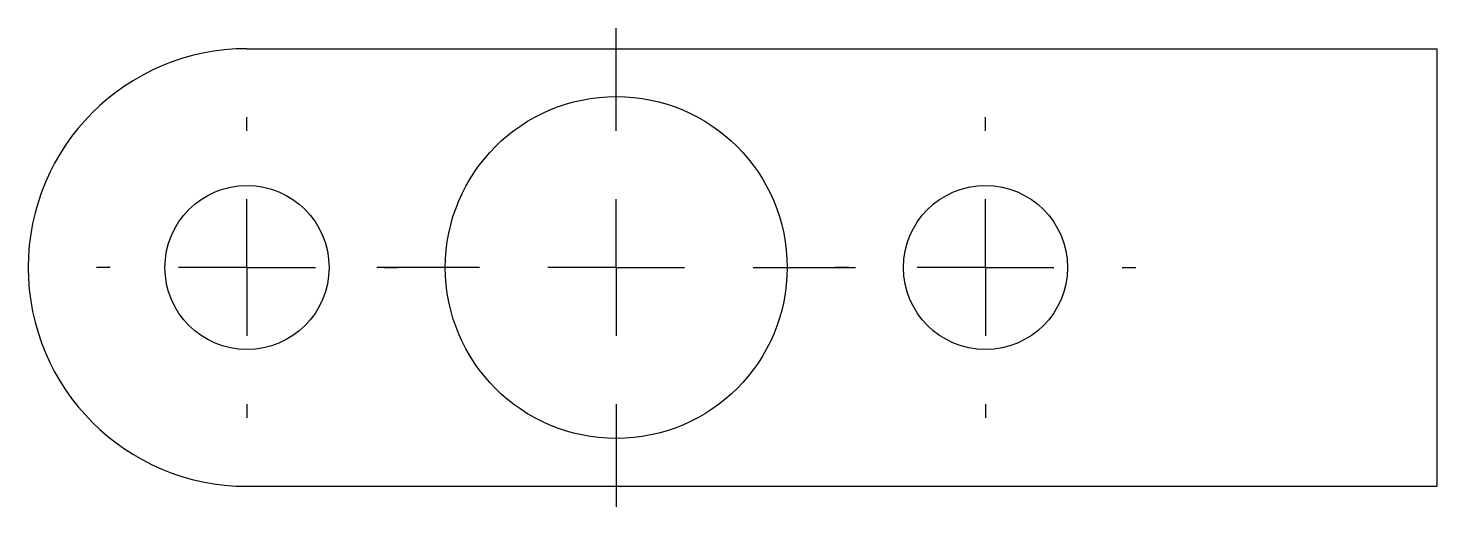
# Model space of a CAD drawing. Header units: millimetres. Extents: x 121.8 to 173.3, y 159.3 to 176.8.
import ezdxf

# ---------------------------------------------------------------- set-up
doc = ezdxf.new("R2010")
doc.units = ezdxf.units.MM
doc.layers.add('10', color=7, linetype='Continuous')

# ---------------------------------------------------------------- blocks, each defined once
blk = doc.blocks.new('SW_CENTERMARKSYMBOL_0')
at = {"layer": '10', "color": 0}
for p, q in [((0, 5), (0, 5.5)), ((0, 0), (0, 2.5)), ((-5, 0), (-5.5, 0)), ((0, 0), (-2.5, 0)), ((0, 0), (0, -2.5)), ((0, 0), (2.5, 0)), ((5, 0), (5.5, 0)), ((0, -5), (0, -5.5))]:
    blk.add_line(p, q, dxfattribs=at)
blk = doc.blocks.new('SW_CENTERMARKSYMBOL_1')
at = {"layer": '10', "color": 0}
for p, q in [((0, 5), (0, 8.75)), ((0, 0), (0, 2.5)), ((-5, 0), (-8.75, 0)), ((0, 0), (-2.5, 0)), ((0, 0), (0, -2.5)), ((0, 0), (2.5, 0)), ((5, 0), (8.75, 0)), ((0, -5), (0, -8.75))]:
    blk.add_line(p, q, dxfattribs=at)
blk = doc.blocks.new('SW_CENTERMARKSYMBOL_2')
at = {"layer": '10', "color": 0}
for p, q in [((0, 5), (0, 5.5)), ((0, 0), (0, 2.5)), ((-5, 0), (-5.5, 0)), ((0, 0), (-2.5, 0)), ((0, 0), (0, -2.5)), ((0, 0), (2.5, 0)), ((5, 0), (5.5, 0)), ((0, -5), (0, -5.5))]:
    blk.add_line(p, q, dxfattribs=at)

msp = doc.modelspace()

# ---------------------------------------------------------------- linework, layer by layer
at = {"color": 7, "linetype": 'Continuous', "lineweight": 25}
for p, q in [((129.788, 176.023), (173.288, 176.023)), ((173.288, 176.023), (173.288, 160.023)), ((129.788, 160.023), (173.288, 160.023))]:
    msp.add_line(p, q, dxfattribs=at)
for centre, radius in [((143.288, 168.023), 6.25), ((129.788, 168.023), 3), ((156.788, 168.023), 3)]:
    msp.add_circle(centre, radius, dxfattribs=at)
msp.add_arc((129.788, 168.023), 8, 90, 270, dxfattribs=at)

# ---------------------------------------------------------------- block references
at = {"layer": '10'}
for name, p in [('SW_CENTERMARKSYMBOL_1', (143.288, 168.023)), ('SW_CENTERMARKSYMBOL_0', (129.788, 168.023)), ('SW_CENTERMARKSYMBOL_2', (156.788, 168.023))]:
    msp.add_blockref(name, p, dxfattribs=at)

doc.saveas('drawing.dxf')
